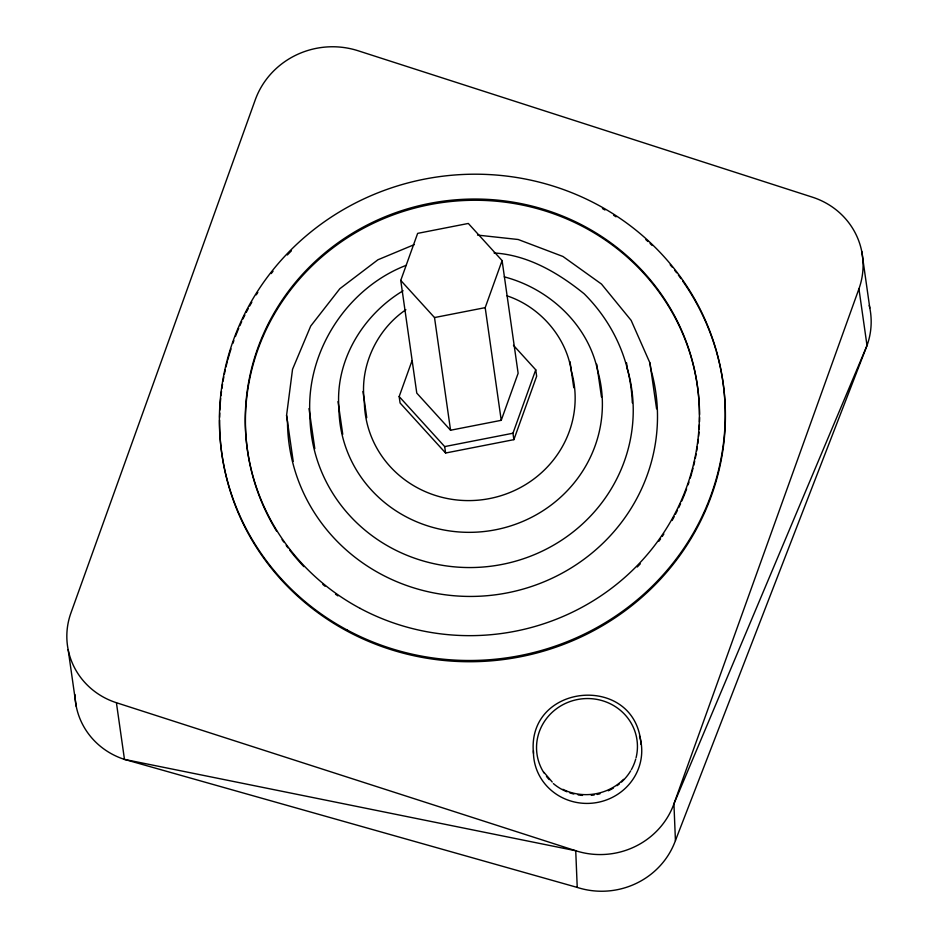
<?xml version="1.0" encoding="UTF-8"?>
<svg xmlns="http://www.w3.org/2000/svg" width="938" height="938" viewBox="0 0 938 938"><rect width="100%" height="100%" fill="white"/><g stroke="black" fill="none" stroke-linecap="round" stroke-linejoin="round"><path stroke-width="1.41" d="M477.536 235.086L518.198 239.507L562.952 256.484L601.481 284.062L631.145 320.374L649.94 362.936L650.855 369.373A185.161 177.716 -8.1 0 1 497.937 594.458A185.161 177.716 -8.1 0 1 287.485 421.866L286.571 415.428L292.539 369.291L310.701 326.072L339.837 288.716L377.944 259.767L414.35 244.584M626.607 366.383A161.793 155.286 -8.1 0 1 495.287 565.602A161.793 155.286 -8.1 0 1 309.915 415.006C305.976 351.644 347.001 288.06 406.271 265.302M504.269 276.862C549.129 288.587 588.126 324.642 597.658 370.674A131.836 126.536 -8.1 0 1 488.768 530.931A131.836 126.536 -8.1 0 1 338.935 408.042C335.007 360.626 362.9 314.84 403.082 290.78M507.012 295.845C539.772 306.656 566.388 336.941 571.371 371.237A105.49 101.257 -8.1 0 1 484.243 499.473A105.49 101.257 -8.1 0 1 364.343 401.147C359.418 366.312 376.865 329.355 405.884 309.751M400.749 280.427L417.644 233.374L468.32 223.455L502.1 260.588L518.128 373.265L501.232 420.318L450.557 430.237L416.777 393.104L400.749 280.427L434.517 317.56L450.557 430.237M513.473 345.325L535.739 369.818L536.653 376.244L513.883 439.652L445.597 453.019L400.08 402.988L399.166 396.551L412.04 360.708M501.232 420.318L485.192 307.641L502.1 260.588M513.883 439.652L512.969 433.227L535.739 369.818M869.233 305.448A75.403 72.378 -8.1 0 1 867.017 345.524L673.93 803.866A77.233 74.137 -8.1 0 1 575.733 850.743L124.473 759.405L116.406 702.714A73.774 70.807 -8.1 0 1 70.901 613.042L255.253 99.862A80.903 77.643 -8.1 0 1 358.105 50.758L812.437 197.179A75.403 72.378 -8.1 0 1 858.938 288.834L673.93 803.866L675.43 840.542A77.233 74.137 -8.1 0 1 577.233 887.418L124.473 759.405A73.774 70.807 -8.1 0 1 74.923 694.53M675.43 840.542L867.017 345.524L858.938 288.834M623.547 779.337C607.93 795.061 582.733 799.188 562.882 789.327M434.517 317.56L485.192 307.641M399.166 396.551L444.682 446.594L512.969 433.227M494.068 252.979C527.93 254.96 558.356 272.923 584.163 293.793C613.534 323.059 630.699 361.341 632.318 402.836M116.406 702.714L575.733 850.743L577.233 887.418M543.911 772.291L552.224 782.022M641.017 744.362C636.222 672.757 526.124 682.418 533.476 753.402M649.94 362.936L656.588 408.851M596.744 364.237L601.469 396.926M569.999 361.587L573.775 387.746M362.959 391.486L366.746 417.644M338.02 401.605L342.745 434.306M309.001 408.581L314.805 448.692M286.571 415.428L293.207 461.344M861.752 251.407L869.819 308.098M626.514 362.713L627.428 369.15M444.682 446.594L445.597 453.019M68.157 649.659L76.224 706.349M639.493 735.931A54.193 52.012 -8.1 0 1 594.762 802.881A54.193 52.012 -8.1 0 1 533.464 750.693M544.005 772.935A50.5 48.471 -8.1 0 1 579.016 699.244A50.5 48.471 -8.1 0 1 636.07 757.763M635.706 759.123A50.5 48.471 -8.1 0 1 631.368 769.641M630.653 770.872A50.5 48.471 -8.1 0 1 621.577 781.987M619.373 783.887A50.5 48.471 -8.1 0 1 617.052 785.669M613.417 788.072A50.5 48.471 -8.1 0 1 608.246 790.804M599.992 793.771A50.5 48.471 -8.1 0 1 597.131 794.451M594.223 794.967A50.5 48.471 -8.1 0 1 591.303 795.33M582.521 795.412A50.5 48.471 -8.1 0 1 578.136 794.896M573.868 794.029A50.5 48.471 -8.1 0 1 569.671 792.798M566.927 791.778A50.5 48.471 -8.1 0 1 553.385 783.605M549.258 779.666A50.5 48.471 -8.1 0 1 546.467 776.394M716.327 351.316A253.119 242.942 -8.1 0 1 505.793 659.226A253.119 242.942 -8.1 0 1 219.574 420.201M219.609 417.328A253.119 242.942 -8.1 0 1 219.727 413.013M219.844 410.117A253.119 242.942 -8.1 0 1 220.688 398.533M220.993 395.637A253.119 242.942 -8.1 0 1 221.509 391.298M221.907 388.402A253.119 242.942 -8.1 0 1 222.552 384.088M223.033 381.203A253.119 242.942 -8.1 0 1 223.83 376.912M224.393 374.063A253.119 242.942 -8.1 0 1 225.308 369.807M225.964 366.981A253.119 242.942 -8.1 0 1 227.371 361.388M227.735 359.993A253.119 242.942 -8.1 0 1 231.029 348.901M232.882 343.367A253.119 242.942 -8.1 0 1 233.867 340.611M235.415 336.496A253.119 242.942 -8.1 0 1 238.721 328.335M239.894 325.638A253.119 242.942 -8.1 0 1 241.711 321.628M242.965 318.967A253.119 242.942 -8.1 0 1 244.9 315.016M246.237 312.401A253.119 242.942 -8.1 0 1 248.289 308.532M249.684 305.964A253.119 242.942 -8.1 0 1 251.841 302.165M256.273 294.825A253.119 242.942 -8.1 0 1 257.809 292.398M271.211 273.568A253.119 242.942 -8.1 0 1 273.017 271.293M287.345 254.972A253.119 242.942 -8.1 0 1 291.378 250.856M602.442 208.564A253.119 242.942 -8.1 0 1 604.951 209.995M613.616 215.248A253.119 242.942 -8.1 0 1 616.055 216.819M645.872 239.647A253.119 242.942 -8.1 0 1 647.982 241.558M650.069 243.493A253.119 242.942 -8.1 0 1 652.18 245.486M670.189 264.751A253.119 242.942 -8.1 0 1 672.054 267.013M674.809 270.449A253.119 242.942 -8.1 0 1 676.615 272.77M678.385 275.104A253.119 242.942 -8.1 0 1 680.988 278.645M682.676 281.025A253.119 242.942 -8.1 0 1 715.929 349.933M699.572 417.445A227.266 218.132 -8.1 0 1 699.502 421.807M699.396 424.738A227.266 218.132 -8.1 0 1 699.173 429.123M698.962 432.066A227.266 218.132 -8.1 0 1 698.587 436.463M698.282 439.394A227.266 218.132 -8.1 0 1 697.743 443.791M697.333 446.723A227.266 218.132 -8.1 0 1 696.641 451.096M696.125 454.004A227.266 218.132 -8.1 0 1 695.293 458.342M694.683 461.215A227.266 218.132 -8.1 0 1 693.698 465.506M692.983 468.343A227.266 218.132 -8.1 0 1 692.244 471.169M691.869 472.541A227.266 218.132 -8.1 0 1 690.274 478.017M688.973 482.12A227.266 218.132 -8.1 0 1 688.058 484.852M686.604 488.933A227.266 218.132 -8.1 0 1 681.75 501.044M680.578 503.694A227.266 218.132 -8.1 0 1 678.737 507.646M677.482 510.249A227.266 218.132 -8.1 0 1 675.512 514.13M674.176 516.686A227.266 218.132 -8.1 0 1 672.089 520.473M663.846 534.015A227.266 218.132 -8.1 0 1 662.228 536.43M660.575 538.834A227.266 218.132 -8.1 0 1 658.886 541.214M640.291 563.82A227.266 218.132 -8.1 0 1 637.265 566.974M337.915 595.888A227.266 218.132 -8.1 0 1 335.523 594.2M325.052 586.227A227.266 218.132 -8.1 0 1 322.801 584.374M303.853 566.622A227.266 218.132 -8.1 0 1 289.701 550.114M287.943 547.804A227.266 218.132 -8.1 0 1 286.219 545.482M283.71 541.965A227.266 218.132 -8.1 0 1 282.068 539.596M276.64 531.201A227.266 218.132 -8.1 0 1 412.181 208.775A227.266 218.132 -8.1 0 1 699.572 414.537M347.4 630.137A253.119 242.942 -8.1 0 0 725.226 412.861A253.119 242.942 -8.1 0 0 344.316 209.057A253.119 242.942 -8.1 0 0 347.4 630.137M360.169 608.399A227.266 218.132 -8.1 0 0 699.396 413.318A227.266 218.132 -8.1 0 0 357.39 230.338A227.266 218.132 -8.1 0 0 360.169 608.399"/></g></svg>
